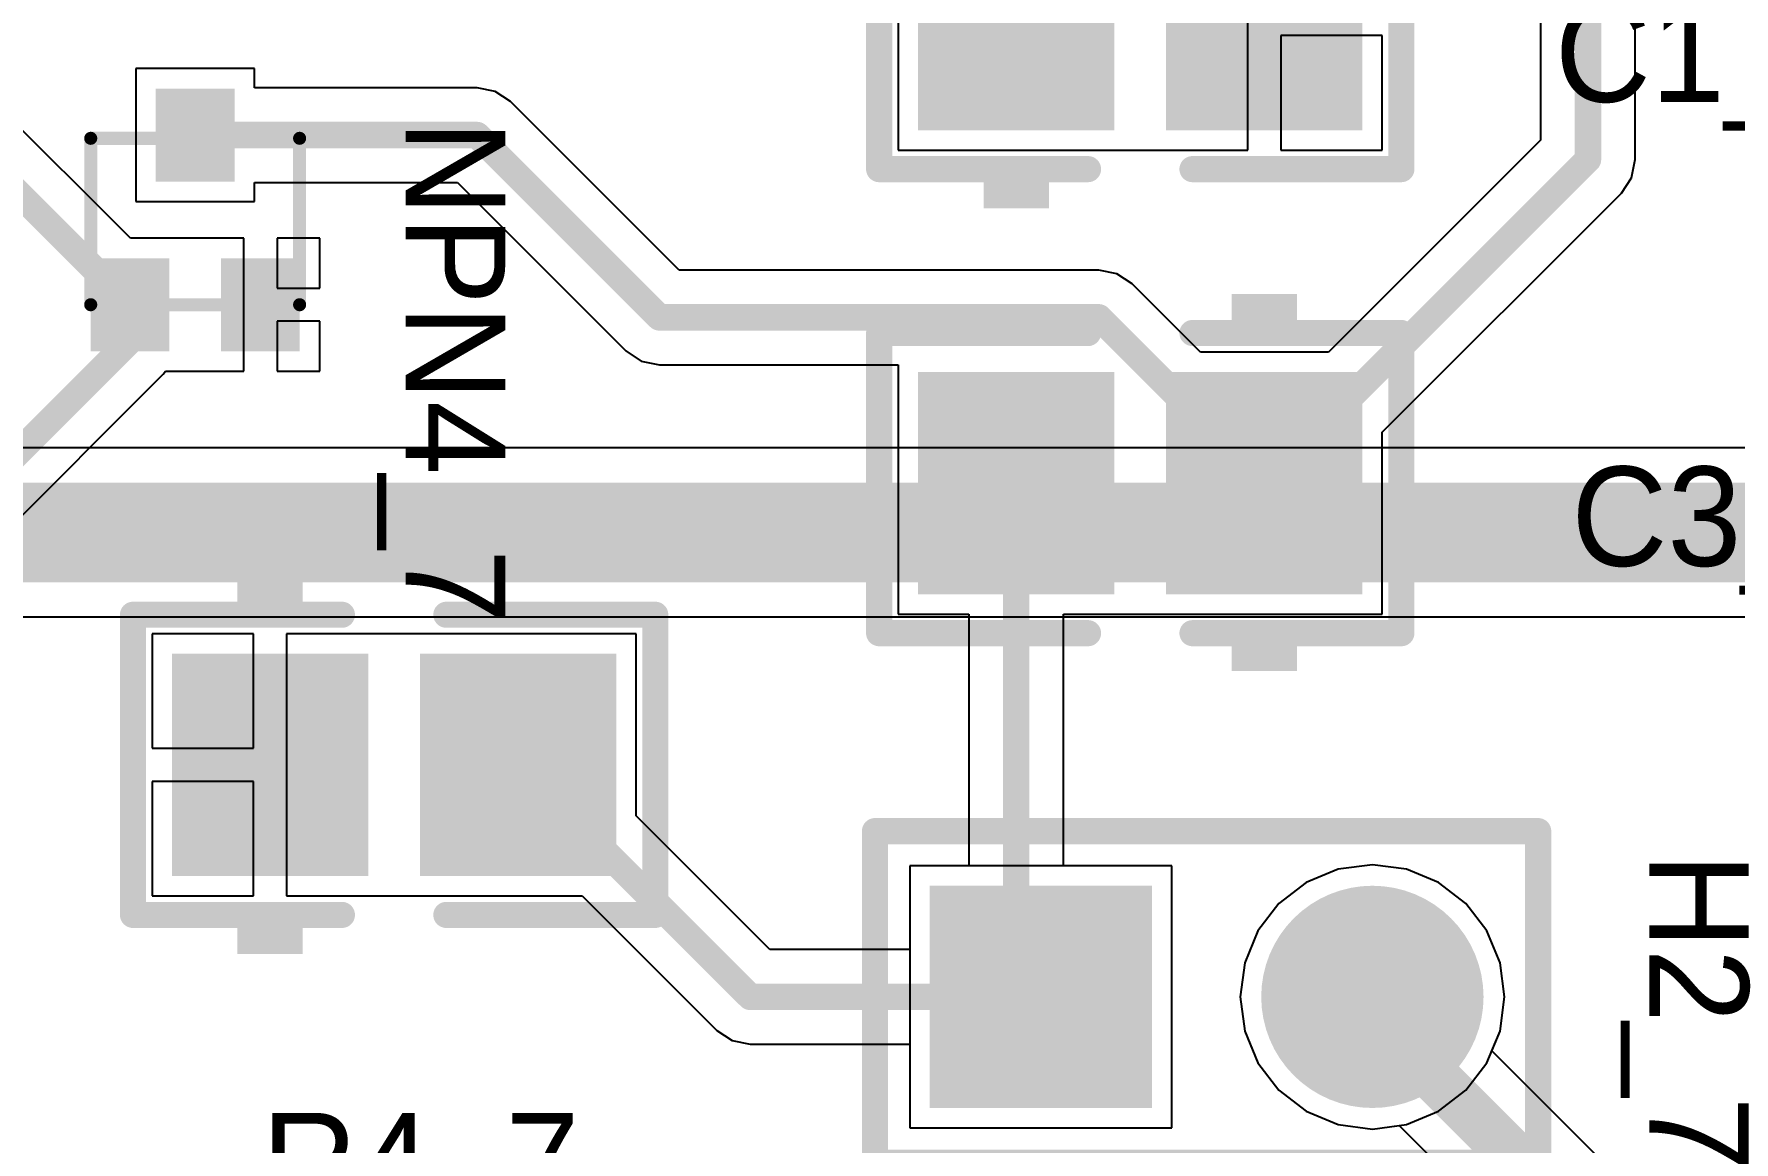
# Model space of a CAD drawing. Header units: millimetres. Extents: x 0.67 to 7.75, y 0.64 to 6.06.
# Drawn here: x 2.354 to 2.867, y 2.771 to 3.105 of the extents above; entities that cross this region are included whole.
import ezdxf

# ---------------------------------------------------------------- set-up
doc = ezdxf.new("R2010")
doc.units = ezdxf.units.MM
doc.header["$MEASUREMENT"] = 0
for name, color, linetype in [('BottomLayer', 5, 'Continuous'), ('BottomSolder', 6, 'Continuous'), ('MultiLayer', 9, 'Continuous'), ('PadHoleLayer', 156, 'Continuous'), ('TopLayer', 1, 'Continuous'), ('TopOverlay', 2, 'Continuous'), ('TopPaste', 8, 'Continuous'), ('TopSolder', 216, 'Continuous')]:
    doc.layers.add(name, color=color, linetype=linetype)

# ---------------------------------------------------------------- blocks, each defined once
blk = doc.blocks.new('CC2012_0805_189')
at = {"layer": 'TopLayer'}
for points in [[(-0.06299, -0.02953), (-0.01181, -0.02953), (-0.06299, 0.02953), (-0.01181, 0.02953)], [(0.01181, -0.02953), (0.06299, -0.02953), (0.01181, 0.02953), (0.06299, 0.02953)]]:
    blk.add_solid(points, dxfattribs=at)
at = {"layer": 'TopOverlay', "const_width": 0.00787}
for points in [[(-0.07874, -0.04528), (-0.07874, 0.04528)], [(-0.07874, 0.04528), (-0.01575, 0.04528)], [(0.01575, 0.04528), (0.07874, 0.04528)], [(0.07874, -0.04528), (0.07874, 0.04528)], [(-0.07874, -0.04528), (-0.01575, -0.04528)], [(0.01575, -0.04528), (0.07874, -0.04528)]]:
    blk.add_lwpolyline(points, dxfattribs=at)
at = {"layer": 'TopOverlay', "const_width": 0.00394}
for points in [[(-0.08071, 0.04528, 1), (-0.07677, 0.04528, 1)], [(-0.08071, 0.04528, 1), (-0.07677, 0.04528, 1)], [(-0.01772, 0.04528, 1), (-0.01378, 0.04528, 1)], [(0.01378, 0.04528, 1), (0.01772, 0.04528, 1)], [(0.07677, 0.04528, 1), (0.08071, 0.04528, 1)], [(0.07677, 0.04528, 1), (0.08071, 0.04528, 1)], [(-0.08071, -0.04528, 1), (-0.07677, -0.04528, 1)], [(-0.08071, -0.04528, 1), (-0.07677, -0.04528, 1)], [(-0.01772, -0.04528, 1), (-0.01378, -0.04528, 1)], [(0.01378, -0.04528, 1), (0.01772, -0.04528, 1)], [(0.07677, -0.04528, 1), (0.08071, -0.04528, 1)], [(0.07677, -0.04528, 1), (0.08071, -0.04528, 1)]]:
    blk.add_lwpolyline(points, format="xyb", close=True, dxfattribs=at)
at = {"layer": 'TopOverlay'}
for points in [[(-0.04724, 0.04882), (-0.02756, 0.04882), (-0.04724, 0.05669), (-0.02756, 0.05669)], [(-0.04724, -0.05709), (-0.02756, -0.05709), (-0.04724, -0.04921), (-0.02756, -0.04921)]]:
    blk.add_solid(points, dxfattribs=at)
at = {"layer": 'TopPaste'}
for points in [[(-0.06299, -0.02953), (-0.01181, -0.02953), (-0.06299, 0.02953), (-0.01181, 0.02953)], [(0.01181, -0.02953), (0.06299, -0.02953), (0.01181, 0.02953), (0.06299, 0.02953)]]:
    blk.add_solid(points, dxfattribs=at)
at = {"layer": 'TopSolder'}
for points in [[(-0.06699, -0.03353), (-0.00781, -0.03353), (-0.06699, 0.03353), (-0.00781, 0.03353)], [(0.00781, -0.03353), (0.06699, -0.03353), (0.00781, 0.03353), (0.06699, 0.03353)]]:
    blk.add_solid(points, dxfattribs=at)
blk = doc.blocks.new('MMBT3904T_194')
at = {"layer": 'TopLayer'}
for points in [[(0.00787, -0.01004), (0.00787, 0.01004), (-0.00787, -0.01004), (-0.00787, 0.01004)], [(-0.01181, -0.06122), (-0.01181, -0.04114), (-0.02756, -0.06122), (-0.02756, -0.04114)], [(0.02756, -0.06122), (0.02756, -0.04114), (0.01181, -0.06122), (0.01181, -0.04114)]]:
    blk.add_solid(points, dxfattribs=at)
at = {"layer": 'TopOverlay', "const_width": 0.00394}
for points in [[(-0.0315, -0.00098), (0.0315, -0.00098)], [(-0.0315, -0.05118), (-0.0315, -0.00098)], [(0.0315, -0.05118), (0.0315, -0.00098)], [(-0.0315, -0.05118), (0.0315, -0.05118)]]:
    blk.add_lwpolyline(points, dxfattribs=at)
at = {"layer": 'TopOverlay', "const_width": 0.00197}
for points in [[(-0.03248, -0.00098, 1), (-0.03051, -0.00098, 1)], [(-0.03248, -0.00098, 1), (-0.03051, -0.00098, 1)], [(0.03051, -0.00098, 1), (0.03248, -0.00098, 1)], [(0.03051, -0.00098, 1), (0.03248, -0.00098, 1)], [(-0.03248, -0.05118, 1), (-0.03051, -0.05118, 1)], [(-0.03248, -0.05118, 1), (-0.03051, -0.05118, 1)], [(0.03051, -0.05118, 1), (0.03248, -0.05118, 1)], [(0.03051, -0.05118, 1), (0.03248, -0.05118, 1)]]:
    blk.add_lwpolyline(points, format="xyb", close=True, dxfattribs=at)
at = {"layer": 'TopPaste'}
for points in [[(0.00787, -0.01004), (0.00787, 0.01004), (-0.00787, -0.01004), (-0.00787, 0.01004)], [(-0.01181, -0.06122), (-0.01181, -0.04114), (-0.02756, -0.06122), (-0.02756, -0.04114)], [(0.02756, -0.06122), (0.02756, -0.04114), (0.01181, -0.06122), (0.01181, -0.04114)]]:
    blk.add_solid(points, dxfattribs=at)
at = {"layer": 'TopSolder'}
for points in [[(0.01187, -0.01404), (0.01187, 0.01404), (-0.01187, -0.01404), (-0.01187, 0.01404)], [(-0.00781, -0.06522), (-0.00781, -0.03714), (-0.03156, -0.06522), (-0.03156, -0.03714)], [(0.03156, -0.06522), (0.03156, -0.03714), (0.00781, -0.06522), (0.00781, -0.03714)]]:
    blk.add_solid(points, dxfattribs=at)
blk = doc.blocks.new('HDR1X2_200')
at = {"layer": 'BottomLayer', "const_width": 0.02953}
blk.add_lwpolyline([(0.08524, 0, 1), (0.11476, 0, 1)], format="xyb", close=True, dxfattribs=at)
at = {"layer": 'BottomLayer'}
blk.add_solid([(-0.02953, -0.02953), (0.02953, -0.02953), (-0.02953, 0.02953), (0.02953, 0.02953)], dxfattribs=at)
at = {"layer": 'BottomSolder', "const_width": 0.03353}
blk.add_lwpolyline([(0.08324, 0, 1), (0.11676, 0, 1)], format="xyb", close=True, dxfattribs=at)
at = {"layer": 'BottomSolder'}
blk.add_solid([(-0.03353, -0.03353), (0.03353, -0.03353), (-0.03353, 0.03353), (0.03353, 0.03353)], dxfattribs=at)
at = {"layer": 'MultiLayer', "const_width": 0.02953}
blk.add_lwpolyline([(0.08524, 0, 1), (0.11476, 0, 1)], format="xyb", close=True, dxfattribs=at)
at = {"layer": 'MultiLayer'}
blk.add_solid([(-0.02953, -0.02953), (0.02953, -0.02953), (-0.02953, 0.02953), (0.02953, 0.02953)], dxfattribs=at)
at = {"layer": 'PadHoleLayer', "const_width": 0.01772}
for points in [[(-0.00886, 0, 1), (0.00886, 0, 1)], [(0.09114, 0, 1), (0.10886, 0, 1)]]:
    blk.add_lwpolyline(points, format="xyb", close=True, dxfattribs=at)
at = {"layer": 'TopLayer', "const_width": 0.02953}
blk.add_lwpolyline([(0.08524, 0, 1), (0.11476, 0, 1)], format="xyb", close=True, dxfattribs=at)
at = {"layer": 'TopLayer'}
blk.add_solid([(-0.02953, -0.02953), (0.02953, -0.02953), (-0.02953, 0.02953), (0.02953, 0.02953)], dxfattribs=at)
at = {"layer": 'TopOverlay', "const_width": 0.00787}
for points in [[(-0.05, -0.05), (-0.05, 0.05)], [(-0.05, 0.05), (0.15, 0.05)], [(0.15, -0.05), (0.15, 0.05)], [(-0.05, -0.05), (0.15, -0.05)]]:
    blk.add_lwpolyline(points, dxfattribs=at)
at = {"layer": 'TopOverlay', "const_width": 0.00394}
for points in [[(-0.05197, 0.05, 1), (-0.04803, 0.05, 1)], [(-0.05197, 0.05, 1), (-0.04803, 0.05, 1)], [(0.14803, 0.05, 1), (0.15197, 0.05, 1)], [(0.14803, 0.05, 1), (0.15197, 0.05, 1)], [(-0.05197, -0.05, 1), (-0.04803, -0.05, 1)], [(-0.05197, -0.05, 1), (-0.04803, -0.05, 1)], [(0.14803, -0.05, 1), (0.15197, -0.05, 1)], [(0.14803, -0.05, 1), (0.15197, -0.05, 1)]]:
    blk.add_lwpolyline(points, format="xyb", close=True, dxfattribs=at)
at = {"layer": 'TopSolder', "const_width": 0.03353}
blk.add_lwpolyline([(0.08324, 0, 1), (0.11676, 0, 1)], format="xyb", close=True, dxfattribs=at)
at = {"layer": 'TopSolder'}
blk.add_solid([(-0.03353, -0.03353), (0.03353, -0.03353), (-0.03353, 0.03353), (0.03353, 0.03353)], dxfattribs=at)
blk = doc.blocks.new('CC2012_0805_207')
at = {"layer": 'TopLayer'}
for points in [[(-0.06299, -0.02953), (-0.01181, -0.02953), (-0.06299, 0.02953), (-0.01181, 0.02953)], [(0.01181, -0.02953), (0.06299, -0.02953), (0.01181, 0.02953), (0.06299, 0.02953)]]:
    blk.add_solid(points, dxfattribs=at)
at = {"layer": 'TopOverlay', "const_width": 0.00787}
for points in [[(-0.07874, 0.04528), (-0.07874, -0.04528)], [(-0.01575, 0.04528), (-0.07874, 0.04528)], [(0.07874, 0.04528), (0.01575, 0.04528)], [(0.07874, 0.04528), (0.07874, -0.04528)], [(-0.01575, -0.04528), (-0.07874, -0.04528)], [(0.07874, -0.04528), (0.01575, -0.04528)]]:
    blk.add_lwpolyline(points, dxfattribs=at)
at = {"layer": 'TopOverlay', "const_width": 0.00394}
for points in [[(-0.08071, 0.04528, 1), (-0.07677, 0.04528, 1)], [(-0.08071, 0.04528, 1), (-0.07677, 0.04528, 1)], [(-0.01772, 0.04528, 1), (-0.01378, 0.04528, 1)], [(0.01378, 0.04528, 1), (0.01772, 0.04528, 1)], [(0.07677, 0.04528, 1), (0.08071, 0.04528, 1)], [(0.07677, 0.04528, 1), (0.08071, 0.04528, 1)], [(-0.08071, -0.04528, 1), (-0.07677, -0.04528, 1)], [(-0.08071, -0.04528, 1), (-0.07677, -0.04528, 1)], [(-0.01772, -0.04528, 1), (-0.01378, -0.04528, 1)], [(0.01378, -0.04528, 1), (0.01772, -0.04528, 1)], [(0.07677, -0.04528, 1), (0.08071, -0.04528, 1)], [(0.07677, -0.04528, 1), (0.08071, -0.04528, 1)]]:
    blk.add_lwpolyline(points, format="xyb", close=True, dxfattribs=at)
at = {"layer": 'TopOverlay'}
for points in [[(-0.04724, 0.04882), (-0.02756, 0.04882), (-0.04724, 0.05669), (-0.02756, 0.05669)], [(-0.04724, -0.05709), (-0.02756, -0.05709), (-0.04724, -0.04921), (-0.02756, -0.04921)]]:
    blk.add_solid(points, dxfattribs=at)
at = {"layer": 'TopPaste'}
for points in [[(-0.06299, -0.02953), (-0.01181, -0.02953), (-0.06299, 0.02953), (-0.01181, 0.02953)], [(0.01181, -0.02953), (0.06299, -0.02953), (0.01181, 0.02953), (0.06299, 0.02953)]]:
    blk.add_solid(points, dxfattribs=at)
at = {"layer": 'TopSolder'}
for points in [[(-0.06699, -0.03353), (-0.00781, -0.03353), (-0.06699, 0.03353), (-0.00781, 0.03353)], [(0.00781, -0.03353), (0.06699, -0.03353), (0.00781, 0.03353), (0.06699, 0.03353)]]:
    blk.add_solid(points, dxfattribs=at)
blk = doc.blocks.new('CC2012_0805_209')
at = {"layer": 'TopLayer'}
for points in [[(-0.06299, -0.02953), (-0.01181, -0.02953), (-0.06299, 0.02953), (-0.01181, 0.02953)], [(0.01181, -0.02953), (0.06299, -0.02953), (0.01181, 0.02953), (0.06299, 0.02953)]]:
    blk.add_solid(points, dxfattribs=at)
at = {"layer": 'TopOverlay', "const_width": 0.00787}
for points in [[(-0.07874, -0.04528), (-0.07874, 0.04528)], [(-0.07874, 0.04528), (-0.01575, 0.04528)], [(0.01575, 0.04528), (0.07874, 0.04528)], [(0.07874, -0.04528), (0.07874, 0.04528)], [(-0.07874, -0.04528), (-0.01575, -0.04528)], [(0.01575, -0.04528), (0.07874, -0.04528)]]:
    blk.add_lwpolyline(points, dxfattribs=at)
at = {"layer": 'TopOverlay', "const_width": 0.00394}
for points in [[(-0.08071, 0.04528, 1), (-0.07677, 0.04528, 1)], [(-0.08071, 0.04528, 1), (-0.07677, 0.04528, 1)], [(-0.01772, 0.04528, 1), (-0.01378, 0.04528, 1)], [(0.01378, 0.04528, 1), (0.01772, 0.04528, 1)], [(0.07677, 0.04528, 1), (0.08071, 0.04528, 1)], [(0.07677, 0.04528, 1), (0.08071, 0.04528, 1)], [(-0.08071, -0.04528, 1), (-0.07677, -0.04528, 1)], [(-0.08071, -0.04528, 1), (-0.07677, -0.04528, 1)], [(-0.01772, -0.04528, 1), (-0.01378, -0.04528, 1)], [(0.01378, -0.04528, 1), (0.01772, -0.04528, 1)], [(0.07677, -0.04528, 1), (0.08071, -0.04528, 1)], [(0.07677, -0.04528, 1), (0.08071, -0.04528, 1)]]:
    blk.add_lwpolyline(points, format="xyb", close=True, dxfattribs=at)
at = {"layer": 'TopOverlay'}
for points in [[(-0.04724, 0.04882), (-0.02756, 0.04882), (-0.04724, 0.05669), (-0.02756, 0.05669)], [(-0.04724, -0.05709), (-0.02756, -0.05709), (-0.04724, -0.04921), (-0.02756, -0.04921)]]:
    blk.add_solid(points, dxfattribs=at)
at = {"layer": 'TopPaste'}
for points in [[(-0.06299, -0.02953), (-0.01181, -0.02953), (-0.06299, 0.02953), (-0.01181, 0.02953)], [(0.01181, -0.02953), (0.06299, -0.02953), (0.01181, 0.02953), (0.06299, 0.02953)]]:
    blk.add_solid(points, dxfattribs=at)
at = {"layer": 'TopSolder'}
for points in [[(-0.06699, -0.03353), (-0.00781, -0.03353), (-0.06699, 0.03353), (-0.00781, 0.03353)], [(0.00781, -0.03353), (0.06699, -0.03353), (0.00781, 0.03353), (0.06699, 0.03353)]]:
    blk.add_solid(points, dxfattribs=at)

msp = doc.modelspace()

# ---------------------------------------------------------------- linework, layer by layer
at = {"layer": 'BottomLayer'}
for p, q in [((3.10573, 2.98049), (2.33238, 2.98049)), ((2.10839, 2.92951), (3.10573, 2.92951)), ((2.69732, 2.85441), (2.61827, 2.85441)), ((2.61827, 2.85441), (2.61827, 2.77536)), ((2.69732, 2.77536), (2.69732, 2.85441)), ((2.74748, 2.8534), (2.73786, 2.84941)), ((2.7578, 2.85475), (2.74748, 2.8534)), ((2.76811, 2.8534), (2.7578, 2.85475)), ((2.77773, 2.84941), (2.76811, 2.8534)), ((2.73786, 2.84941), (2.7296, 2.84308)), ((2.78599, 2.84308), (2.77773, 2.84941)), ((2.7296, 2.84308), (2.72327, 2.83482)), ((2.79232, 2.83482), (2.78599, 2.84308)), ((2.72327, 2.83482), (2.71929, 2.8252)), ((2.79631, 2.8252), (2.79232, 2.83482)), ((2.71929, 2.8252), (2.71793, 2.81489)), ((2.79766, 2.81489), (2.79631, 2.8252)), ((2.71793, 2.81489), (2.71929, 2.80457)), ((2.79631, 2.80457), (2.79766, 2.81489)), ((2.71929, 2.80457), (2.72327, 2.79495)), ((2.79232, 2.79495), (2.79631, 2.80457)), ((2.72327, 2.79495), (2.7296, 2.78669)), ((2.78599, 2.78669), (2.79232, 2.79495)), ((2.7296, 2.78669), (2.73786, 2.78036)), ((2.77773, 2.78036), (2.78599, 2.78669)), ((2.73786, 2.78036), (2.74748, 2.77638)), ((2.76811, 2.77638), (2.77773, 2.78036)), ((2.61827, 2.77536), (2.69732, 2.77536)), ((2.74748, 2.77638), (2.7578, 2.77502)), ((2.7578, 2.77502), (2.76811, 2.77638))]:
    msp.add_line(p, q, dxfattribs=at)
at = {"layer": 'BottomLayer', "const_width": 0.03}
msp.add_lwpolyline([(1.105, 2.955), (3.13, 2.955)], dxfattribs=at)
at = {"layer": 'TopLayer'}
for p, q in [((2.80852, 3.36536), (2.80852, 3.0734)), ((2.83707, 3.06748), (2.83707, 3.36536)), ((2.6148, 3.14941), (2.6148, 3.07036)), ((2.7202, 3.07036), (2.7202, 3.10989)), ((2.76079, 3.10489), (2.7302, 3.10489)), ((2.7302, 3.10489), (2.7302, 3.07036)), ((2.76079, 3.07036), (2.76079, 3.10489)), ((2.42067, 3.09493), (2.38492, 3.09493)), ((2.38492, 3.09493), (2.38492, 3.05485)), ((2.42067, 3.08916), (2.42067, 3.09493)), ((2.48779, 3.08916), (2.42067, 3.08916)), ((2.4878, 3.08916), (2.48779, 3.08916)), ((2.49326, 3.08807), (2.4878, 3.08916)), ((2.49789, 3.08498), (2.49326, 3.08807)), ((2.38326, 3.04374), (2.34202, 3.08498)), ((2.54871, 3.03416), (2.49789, 3.08498)), ((2.80852, 3.0734), (2.74454, 3.00941)), ((2.6148, 3.07036), (2.68461, 3.07036)), ((2.68461, 3.07036), (2.68598, 3.07036)), ((2.68598, 3.07036), (2.68961, 3.07036)), ((2.68961, 3.07036), (2.69098, 3.07036)), ((2.69098, 3.07036), (2.7202, 3.07036)), ((2.7302, 3.07036), (2.76079, 3.07036)), ((2.83598, 3.06202), (2.83707, 3.06748)), ((2.42067, 3.05485), (2.42067, 3.06061)), ((2.42067, 3.06061), (2.48188, 3.06061)), ((2.48188, 3.06061), (2.5327, 3.00979)), ((2.83289, 3.05739), (2.83598, 3.06202)), ((2.76079, 2.98529), (2.83289, 3.05739)), ((2.83289, 3.05739), (2.83289, 3.05739)), ((2.38492, 3.05485), (2.42067, 3.05485)), ((2.39961, 3.04374), (2.38326, 3.04374)), ((2.40098, 3.04374), (2.39961, 3.04374)), ((2.40461, 3.04374), (2.40098, 3.04374)), ((2.40598, 3.04374), (2.40461, 3.04374)), ((2.41748, 3.04374), (2.40598, 3.04374)), ((2.41748, 3.0237), (2.41748, 3.04374)), ((2.44035, 3.04374), (2.42748, 3.04374)), ((2.42748, 3.04374), (2.42748, 3.0287)), ((2.44035, 3.0287), (2.44035, 3.04374)), ((2.67531, 3.03416), (2.54871, 3.03416)), ((2.68077, 3.03307), (2.67531, 3.03416)), ((2.67531, 3.03416), (2.67531, 3.03416)), ((2.6854, 3.02998), (2.68077, 3.03307)), ((2.70597, 3.00941), (2.6854, 3.02998)), ((2.42748, 3.0287), (2.44035, 3.0287)), ((2.41748, 3.00367), (2.41748, 3.0237)), ((2.44035, 3.0187), (2.42748, 3.0187)), ((2.42748, 3.0187), (2.42748, 3.00367)), ((2.44035, 3.00367), (2.44035, 3.0187)), ((2.5327, 3.00979), (2.5327, 3.00979)), ((2.5327, 3.00979), (2.53733, 3.0067)), ((2.74454, 3.00941), (2.70597, 3.00941)), ((2.53733, 3.0067), (2.5428, 3.00561)), ((2.5428, 3.00561), (2.6148, 3.00561)), ((2.6148, 3.00561), (2.6148, 2.93036)), ((2.29079, 2.90029), (2.3932, 3.00271)), ((2.3932, 3.00271), (2.39385, 3.00367)), ((2.3932, 3.00271), (2.3932, 3.00271)), ((2.39385, 3.00367), (2.39961, 3.00367)), ((2.39961, 3.00367), (2.40098, 3.00367)), ((2.40098, 3.00367), (2.40461, 3.00367)), ((2.40461, 3.00367), (2.40598, 3.00367)), ((2.40598, 3.00367), (2.41748, 3.00367)), ((2.42748, 3.00367), (2.44035, 3.00367)), ((2.76079, 2.93036), (2.76079, 2.98529)), ((2.6148, 2.93036), (2.63612, 2.93036)), ((2.63612, 2.93036), (2.63612, 2.85441)), ((2.66467, 2.85441), (2.66467, 2.93036)), ((2.66467, 2.93036), (2.68598, 2.93036)), ((2.68598, 2.93036), (2.68598, 2.93036)), ((2.68598, 2.93036), (2.68961, 2.93036)), ((2.68961, 2.93036), (2.68961, 2.93036)), ((2.68961, 2.93036), (2.69098, 2.93036)), ((2.69098, 2.93036), (2.76079, 2.93036)), ((2.42039, 2.92441), (2.3898, 2.92441)), ((2.3898, 2.92441), (2.3898, 2.88989)), ((2.42039, 2.88989), (2.42039, 2.92441)), ((2.45961, 2.92441), (2.43039, 2.92441)), ((2.43039, 2.92441), (2.43039, 2.88489)), ((2.46098, 2.92441), (2.45961, 2.92441)), ((2.46461, 2.92441), (2.46098, 2.92441)), ((2.46598, 2.92441), (2.46461, 2.92441)), ((2.53579, 2.92441), (2.46598, 2.92441)), ((2.53579, 2.86948), (2.53579, 2.92441)), ((2.3898, 2.88989), (2.42039, 2.88989)), ((2.43039, 2.88489), (2.43039, 2.84536)), ((2.42039, 2.87989), (2.3898, 2.87989)), ((2.3898, 2.87989), (2.3898, 2.84536)), ((2.42039, 2.84536), (2.42039, 2.87989)), ((2.57611, 2.82916), (2.53579, 2.86948)), ((2.63612, 2.85441), (2.61827, 2.85441)), ((2.61827, 2.85441), (2.61827, 2.82916)), ((2.69732, 2.85441), (2.66467, 2.85441)), ((2.69732, 2.77536), (2.69732, 2.85441)), ((2.74748, 2.8534), (2.73786, 2.84941)), ((2.7578, 2.85475), (2.74748, 2.8534)), ((2.76811, 2.8534), (2.7578, 2.85475)), ((2.77773, 2.84941), (2.76811, 2.8534)), ((2.3898, 2.84536), (2.42039, 2.84536)), ((2.43039, 2.84536), (2.45961, 2.84536)), ((2.45961, 2.84536), (2.46098, 2.84536)), ((2.46098, 2.84536), (2.46461, 2.84536)), ((2.46461, 2.84536), (2.46598, 2.84536)), ((2.46598, 2.84536), (2.51954, 2.84536)), ((2.51954, 2.84536), (2.5601, 2.80479)), ((2.73786, 2.84941), (2.7296, 2.84308)), ((2.78599, 2.84308), (2.77773, 2.84941)), ((2.7296, 2.84308), (2.72327, 2.83482)), ((2.79232, 2.83482), (2.78599, 2.84308)), ((2.72327, 2.83482), (2.71929, 2.8252)), ((2.79631, 2.8252), (2.79232, 2.83482)), ((2.61827, 2.82916), (2.57611, 2.82916)), ((2.71929, 2.8252), (2.71793, 2.81489)), ((2.79766, 2.81489), (2.79631, 2.8252)), ((2.71793, 2.81489), (2.71929, 2.80457)), ((2.79631, 2.80457), (2.79766, 2.81489)), ((2.5601, 2.80479), (2.5601, 2.80479)), ((2.5601, 2.80479), (2.56473, 2.8017)), ((2.71929, 2.80457), (2.72327, 2.79495)), ((2.79384, 2.79862), (2.79631, 2.80457)), ((2.56473, 2.8017), (2.5702, 2.80061)), ((2.5702, 2.80061), (2.61827, 2.80061)), ((2.61827, 2.80061), (2.61827, 2.77536)), ((2.72327, 2.79495), (2.7296, 2.78669)), ((3.05262, 2.53984), (2.79384, 2.79862)), ((2.7296, 2.78669), (2.73786, 2.78036)), ((2.73786, 2.78036), (2.74748, 2.77638)), ((2.61827, 2.77536), (2.69732, 2.77536)), ((2.74748, 2.77638), (2.7578, 2.77502)), ((2.7578, 2.77502), (2.76591, 2.77609)), ((2.76591, 2.77609), (3.02216, 2.51983))]:
    msp.add_line(p, q, dxfattribs=at)
for points, const_width in [([(2.8228, 3.06748), (2.8228, 3.40489)], 0.008), ([(2.33193, 3.07489), (2.38311, 3.0237)], 0.008), ([(2.4028, 3.07489), (2.4878, 3.07489)], 0.008), ([(2.4878, 3.07489), (2.5428, 3.01989)], 0.008), ([(2.7252, 2.96989), (2.8228, 3.06748)], 0.008), ([(2.38311, 3.0128), (2.38311, 3.0237)], 0.008), ([(2.5428, 3.01989), (2.67531, 3.01989)], 0.008), ([(2.67531, 3.01989), (2.7252, 2.97)], 0.008), ([(2.2552, 2.88489), (2.38311, 3.0128)], 0.008), ([(2.65039, 2.82229), (2.65039, 2.96989)], 0.008), ([(2.7252, 2.96989), (2.7252, 2.97)], 0.008), ([(2.5002, 2.88489), (2.5702, 2.81489)], 0.008), ([(2.65039, 2.82229), (2.6578, 2.81489)], 0.008), ([(2.7578, 2.81489), (2.76511, 2.81489)], 0.015), ([(2.7578, 2.80943), (2.7578, 2.81489)], 0.015), ([(2.5702, 2.81489), (2.6578, 2.81489)], 0.008), ([(2.7578, 2.80943), (3.04, 2.52723)], 0.015)]:
    msp.add_lwpolyline(points, dxfattribs=dict(at, const_width=const_width))
for points, const_width in [([(2.4008, 3.07489, 1), (2.4048, 3.07489, 1)], 0.004), ([(2.4858, 3.07489, 1), (2.4898, 3.07489, 1)], 0.004), ([(2.4858, 3.07489, 1), (2.4898, 3.07489, 1)], 0.004), ([(2.8208, 3.06748, 1), (2.8248, 3.06748, 1)], 0.004), ([(2.8208, 3.06748, 1), (2.8248, 3.06748, 1)], 0.004), ([(2.38111, 3.0237, 1), (2.38511, 3.0237, 1)], 0.004), ([(2.38111, 3.0237, 1), (2.38511, 3.0237, 1)], 0.004), ([(2.5408, 3.01989, 1), (2.5448, 3.01989, 1)], 0.004), ([(2.5408, 3.01989, 1), (2.5448, 3.01989, 1)], 0.004), ([(2.67331, 3.01989, 1), (2.67731, 3.01989, 1)], 0.004), ([(2.67331, 3.01989, 1), (2.67731, 3.01989, 1)], 0.004), ([(2.38111, 3.0128, 1), (2.38511, 3.0128, 1)], 0.004), ([(2.38111, 3.0128, 1), (2.38511, 3.0128, 1)], 0.004), ([(2.64839, 2.96989, 1), (2.65239, 2.96989, 1)], 0.004), ([(2.7232, 2.97, 1), (2.7272, 2.97, 1)], 0.004), ([(2.7232, 2.97, 1), (2.7272, 2.97, 1)], 0.004), ([(2.7232, 2.96989, 1), (2.7272, 2.96989, 1)], 0.004), ([(2.7232, 2.96989, 1), (2.7272, 2.96989, 1)], 0.004), ([(2.4982, 2.88489, 1), (2.5022, 2.88489, 1)], 0.004), ([(2.64839, 2.82229, 1), (2.65239, 2.82229, 1)], 0.004), ([(2.64839, 2.82229, 1), (2.65239, 2.82229, 1)], 0.004), ([(2.75405, 2.81489, 1), (2.76155, 2.81489, 1)], 0.0075), ([(2.75405, 2.81489, 1), (2.76155, 2.81489, 1)], 0.0075), ([(2.76136, 2.81489, 1), (2.76886, 2.81489, 1)], 0.0075), ([(2.5682, 2.81489, 1), (2.5722, 2.81489, 1)], 0.004), ([(2.5682, 2.81489, 1), (2.5722, 2.81489, 1)], 0.004), ([(2.6558, 2.81489, 1), (2.6598, 2.81489, 1)], 0.004), ([(2.6558, 2.81489, 1), (2.6598, 2.81489, 1)], 0.004), ([(2.75405, 2.80943, 1), (2.76155, 2.80943, 1)], 0.0075), ([(2.75405, 2.80943, 1), (2.76155, 2.80943, 1)], 0.0075)]:
    msp.add_lwpolyline(points, format="xyb", close=True, dxfattribs=dict(at, const_width=const_width))

# ---------------------------------------------------------------- block references
for name, p in [('CC2012_0805_209', (2.6878, 3.10989)), ('CC2012_0805_189', (2.4628, 2.88489))]:
    msp.add_blockref(name, p)
for name, p, rotation in [('MMBT3904T_194', (2.4028, 3.07489), 360), ('CC2012_0805_207', (2.6878, 2.96989), 180), ('HDR1X2_200', (2.6578, 2.81489), 360)]:
    msp.add_blockref(name, p, dxfattribs=dict(rotation=rotation))

# ---------------------------------------------------------------- texts
at = {"layer": 'TopOverlay'}
for s, p in [('C1_7', (2.8128, 3.08489)), ('C3_7', (2.8178, 2.94489)), ('R4_7', (2.4228, 2.74989))]:
    msp.add_text(s, height=0.03, dxfattribs=at).set_placement(p)
for s, p in [('NPN4_7', (2.4663, 3.07939)), ('H2_7', (2.8413, 2.85839))]:
    msp.add_text(s, height=0.03, rotation=270, dxfattribs=at).set_placement(p)

doc.saveas('drawing.dxf')
